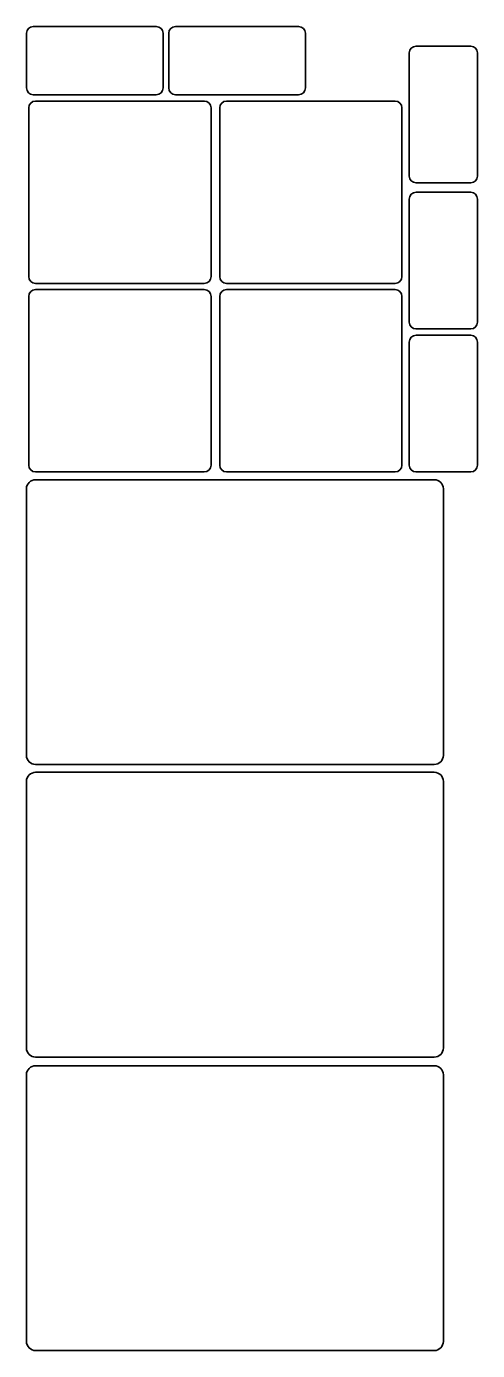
# Model space of a CAD drawing. Header units: inches. Extents: x -1291 to -301, y -1710 to 1196.
import ezdxf

# ---------------------------------------------------------------- set-up
doc = ezdxf.new("R2010")
doc.units = ezdxf.units.IN
doc.header["$MEASUREMENT"] = 0
doc.layers.add('Capa 1', color=7, linetype='Continuous')

msp = doc.modelspace()

# ---------------------------------------------------------------- linework, layer by layer
at = {"layer": 'Capa 1', "color": 250, "lineweight": 35, "true_color": 0x201815}
for points in [[(-1290.5, 1060.8), (-1290.5, 1060.8), (-1290.5, 1180.8), (-1290.5, 1180.8), (-1290.5, 1189.1), (-1283.8, 1195.8), (-1275.5, 1195.8), (-1275.5, 1195.8), (-1005.5, 1195.8), (-1005.5, 1195.8), (-997.2, 1195.8), (-990.5, 1189.1), (-990.5, 1180.8), (-990.5, 1180.8), (-990.5, 1060.8), (-990.5, 1060.8), (-990.5, 1052.5), (-997.2, 1045.8), (-1005.5, 1045.8), (-1005.5, 1045.8), (-1275.5, 1045.8), (-1275.5, 1045.8), (-1283.8, 1045.8), (-1290.5, 1052.5), (-1290.5, 1060.8)], [(-978.3, 1060.8), (-978.3, 1060.8), (-978.3, 1180.8), (-978.3, 1180.8), (-978.3, 1189.1), (-971.6, 1195.8), (-963.3, 1195.8), (-963.3, 1195.8), (-693.3, 1195.8), (-693.3, 1195.8), (-685, 1195.8), (-678.3, 1189.1), (-678.3, 1180.8), (-678.3, 1180.8), (-678.3, 1060.8), (-678.3, 1060.8), (-678.3, 1052.5), (-685, 1045.8), (-693.3, 1045.8), (-693.3, 1045.8), (-963.3, 1045.8), (-963.3, 1045.8), (-971.6, 1045.8), (-978.3, 1052.5), (-978.3, 1060.8)], [(-315.5, 852.6), (-315.5, 852.6), (-435.5, 852.6), (-435.5, 852.6), (-443.8, 852.6), (-450.5, 859.3), (-450.5, 867.6), (-450.5, 867.6), (-450.5, 1137.6), (-450.5, 1137.6), (-450.5, 1145.9), (-443.8, 1152.6), (-435.5, 1152.6), (-435.5, 1152.6), (-315.5, 1152.6), (-315.5, 1152.6), (-307.2, 1152.6), (-300.5, 1145.9), (-300.5, 1137.6), (-300.5, 1137.6), (-300.5, 867.6), (-300.5, 867.6), (-300.5, 859.3), (-307.2, 852.6), (-315.5, 852.6)], [(-900.5, 632), (-900.5, 632), (-1270.5, 632), (-1270.5, 632), (-1278.8, 632), (-1285.5, 638.7), (-1285.5, 647), (-1285.5, 647), (-1285.5, 1017), (-1285.5, 1017), (-1285.5, 1025.3), (-1278.8, 1032), (-1270.5, 1032), (-1270.5, 1032), (-900.5, 1032), (-900.5, 1032), (-892.2, 1032), (-885.5, 1025.3), (-885.5, 1017), (-885.5, 1017), (-885.5, 647), (-885.5, 647), (-885.5, 638.7), (-892.2, 632), (-900.5, 632)], [(-481.4, 632), (-481.4, 632), (-851.4, 632), (-851.4, 632), (-859.6, 632), (-866.4, 638.7), (-866.4, 647), (-866.4, 647), (-866.4, 1017), (-866.4, 1017), (-866.4, 1025.3), (-859.6, 1032), (-851.4, 1032), (-851.4, 1032), (-481.4, 1032), (-481.4, 1032), (-473.1, 1032), (-466.4, 1025.3), (-466.4, 1017), (-466.4, 1017), (-466.4, 647), (-466.4, 647), (-466.4, 638.7), (-473.1, 632), (-481.4, 632)], [(-315.5, 532), (-315.5, 532), (-435.5, 532), (-435.5, 532), (-443.8, 532), (-450.5, 538.7), (-450.5, 547), (-450.5, 547), (-450.5, 817), (-450.5, 817), (-450.5, 825.3), (-443.8, 832), (-435.5, 832), (-435.5, 832), (-315.5, 832), (-315.5, 832), (-307.2, 832), (-300.5, 825.3), (-300.5, 817), (-300.5, 817), (-300.5, 547), (-300.5, 547), (-300.5, 538.7), (-307.2, 532), (-315.5, 532)], [(-900.5, 218.3), (-900.5, 218.3), (-1270.5, 218.3), (-1270.5, 218.3), (-1278.8, 218.3), (-1285.5, 225), (-1285.5, 233.3), (-1285.5, 233.3), (-1285.5, 603.3), (-1285.5, 603.3), (-1285.5, 611.5), (-1278.8, 618.3), (-1270.5, 618.3), (-1270.5, 618.3), (-900.5, 618.3), (-900.5, 618.3), (-892.2, 618.3), (-885.5, 611.5), (-885.5, 603.3), (-885.5, 603.3), (-885.5, 233.3), (-885.5, 233.3), (-885.5, 225), (-892.2, 218.3), (-900.5, 218.3)], [(-481.4, 218.3), (-481.4, 218.3), (-851.4, 218.3), (-851.4, 218.3), (-859.6, 218.3), (-866.4, 225), (-866.4, 233.3), (-866.4, 233.3), (-866.4, 603.3), (-866.4, 603.3), (-866.4, 611.5), (-859.6, 618.3), (-851.4, 618.3), (-851.4, 618.3), (-481.4, 618.3), (-481.4, 618.3), (-473.1, 618.3), (-466.4, 611.5), (-466.4, 603.3), (-466.4, 603.3), (-466.4, 233.3), (-466.4, 233.3), (-466.4, 225), (-473.1, 218.3), (-481.4, 218.3)], [(-315.5, 218.3), (-315.5, 218.3), (-435.5, 218.3), (-435.5, 218.3), (-443.8, 218.3), (-450.5, 225), (-450.5, 233.3), (-450.5, 233.3), (-450.5, 503.3), (-450.5, 503.3), (-450.5, 511.5), (-443.8, 518.3), (-435.5, 518.3), (-435.5, 518.3), (-315.5, 518.3), (-315.5, 518.3), (-307.2, 518.3), (-300.5, 511.5), (-300.5, 503.3), (-300.5, 503.3), (-300.5, 233.3), (-300.5, 233.3), (-300.5, 225), (-307.2, 218.3), (-315.5, 218.3)], [(-1290.5, -403.8), (-1290.5, -403.8), (-1290.5, 181.2), (-1290.5, 181.2), (-1290.5, 192.2), (-1281.6, 201.2), (-1270.5, 201.2), (-1270.5, 201.2), (-395.5, 201.2), (-395.5, 201.2), (-384.5, 201.2), (-375.5, 192.2), (-375.5, 181.2), (-375.5, 181.2), (-375.5, -403.8), (-375.5, -403.8), (-375.5, -414.8), (-384.5, -423.8), (-395.5, -423.8), (-395.5, -423.8), (-1270.5, -423.8), (-1270.5, -423.8), (-1281.6, -423.8), (-1290.5, -414.8), (-1290.5, -403.8)], [(-1290.5, -1045.9), (-1290.5, -1045.9), (-1290.5, -460.9), (-1290.5, -460.9), (-1290.5, -449.8), (-1281.6, -440.9), (-1270.5, -440.9), (-1270.5, -440.9), (-395.5, -440.9), (-395.5, -440.9), (-384.5, -440.9), (-375.5, -449.8), (-375.5, -460.9), (-375.5, -460.9), (-375.5, -1045.9), (-375.5, -1045.9), (-375.5, -1056.9), (-384.5, -1065.9), (-395.5, -1065.9), (-395.5, -1065.9), (-1270.5, -1065.9), (-1270.5, -1065.9), (-1281.6, -1065.9), (-1290.5, -1056.9), (-1290.5, -1045.9)], [(-1290.5, -1689.8), (-1290.5, -1689.8), (-1290.5, -1104.8), (-1290.5, -1104.8), (-1290.5, -1093.7), (-1281.6, -1084.8), (-1270.5, -1084.8), (-1270.5, -1084.8), (-395.5, -1084.8), (-395.5, -1084.8), (-384.5, -1084.8), (-375.5, -1093.7), (-375.5, -1104.8), (-375.5, -1104.8), (-375.5, -1689.8), (-375.5, -1689.8), (-375.5, -1700.8), (-384.5, -1709.8), (-395.5, -1709.8), (-395.5, -1709.8), (-1270.5, -1709.8), (-1270.5, -1709.8), (-1281.6, -1709.8), (-1290.5, -1700.8), (-1290.5, -1689.8)]]:
    msp.add_open_spline(points, degree=3, knots=[0, 0, 0, 0, 1, 1, 1, 2, 2, 2, 3, 3, 3, 4, 4, 4, 5, 5, 5, 6, 6, 6, 7, 7, 7, 8, 8, 8, 8], dxfattribs=at)

doc.saveas('drawing.dxf')
